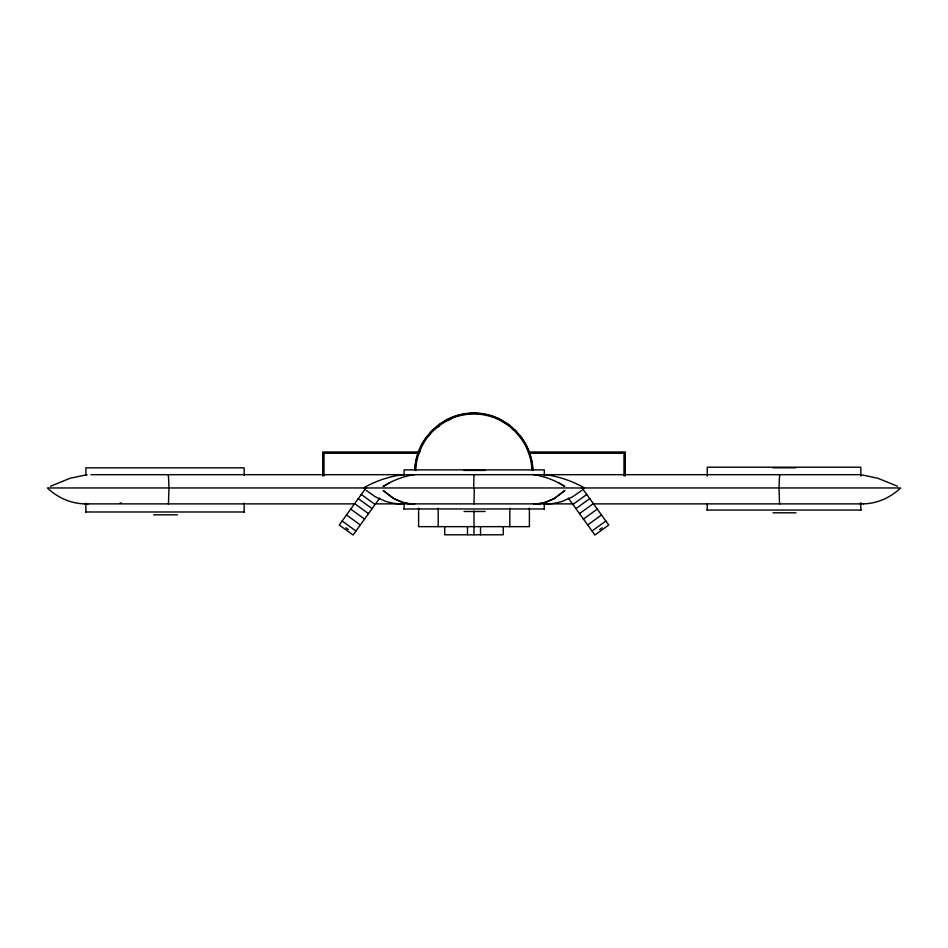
<?xml version="1.0" encoding="UTF-8"?>
<svg xmlns="http://www.w3.org/2000/svg" width="948" height="948" viewBox="0 0 948 948"><rect width="100%" height="100%" fill="white"/><g stroke="black" fill="none" stroke-linecap="round" stroke-linejoin="round"><path stroke-width="1.42" d="M415.757 470.481L416.267 463.833A59.546 59.546 0 0 1 426.683 438.343L432.62 431.293L439.576 425.261L447.373 420.426A57.591 57.591 0 0 1 500.283 420.414L508.081 425.261L515.037 431.293L520.973 438.343A59.546 59.546 0 0 1 531.39 463.833L531.899 470.481M474 503.874L474.32 487.959L900.6 487.959C890.682 497.487 877.291 503.625 863.45 503.838M365.821 488.161L339.242 525.014L353.083 535.004L379.662 498.15M84.55 503.838C70.709 503.625 57.318 497.487 47.4 487.959L473.68 487.959L474 474.687M582.617 489.642L584.489 487.959A112.504 109.281 -90 0 0 544.946 474.652M437.775 427.228L439.754 425.51M581.693 490.483L572.556 496.871L562.567 501.279A55.6 54.012 90 0 1 544.899 503.874M572.888 504.454L586.729 494.477M575.898 508.626L589.739 498.648M579.489 513.615L593.33 503.625M583.435 519.077L597.276 509.1M587.677 524.967L601.518 514.977M592.026 530.987L605.867 521.009M599.634 529.588L602.134 527.787M388.893 483.16L383.253 486.383L388.893 483.16A106.034 89.373 90 0 1 414.169 474.675L414.655 474.699M50.528 486.253L70.057 478.278L87.074 474.687M533.345 474.699L533.831 474.687A106.034 89.373 -90 0 1 559.19 483.172L564.747 486.383L559.202 483.16M859.907 503.874L863.51 503.838M419.407 451.983L322.723 451.983L322.723 476.038M528.593 451.983L625.277 451.983L625.277 476.038M418.08 453.274L324.015 453.274L324.015 475.884M528.451 453.274L623.985 453.274L623.985 475.884M772.94 467.791L796.012 467.791M464.07 470.409L485.139 470.409M90.925 474.687L860.926 474.687L877.943 478.278L897.472 486.253M87.109 503.874L355.358 503.874M374.235 503.874L573.765 503.874M592.642 503.874L860.891 503.874M403.789 508.981L544.626 508.981M706.912 510.048L861.175 510.048M464.105 511.482L485.139 511.482M85.521 511.991L244.525 511.991M772.987 512.797L796.024 512.797M153.623 514.823L177.371 514.823M84.49 503.838L88.093 503.874M361.271 494.477L375.112 504.454M358.261 498.648L372.102 508.626M354.671 503.625L368.511 513.615M350.724 509.1L364.565 519.077M346.482 514.977L360.323 524.967M342.133 521.009L355.974 530.987M345.866 527.787L348.366 529.588M366.307 490.483L375.444 496.871L385.433 501.279A55.6 54.012 -90 0 0 403.101 503.874M365.383 489.642L363.511 487.959A112.504 109.281 90 0 1 403.054 474.652M582.179 488.161L608.758 525.014L594.917 535.004L568.338 498.15M473.68 487.959L474 488.564M860.82 476.062L860.82 467.198L707.267 467.198L707.267 476.062M860.82 502.653L860.82 510.048M707.267 504.135L707.267 510.048M544.294 475.659L544.294 469.864L404.121 469.864L404.121 475.659M544.294 503.187L544.294 508.981M529.399 508.14L529.399 526.65L418.601 526.65L418.601 508.14M509.799 508.14L509.799 526.65M503.269 526.65L503.269 534.791L444.731 534.791L444.731 526.65M480.529 526.65L480.529 534.791M474 510.996L474 534.791M467.471 526.65L467.471 534.791M438.201 508.14L438.201 526.65M404.121 503.187L404.121 508.981M244.157 475.185L244.157 467.826L85.889 467.826L85.889 475.185M244.157 503.151L244.157 511.991M85.889 503.151L85.889 511.991M447.503 420.687A57.295 57.295 0 0 1 451.035 419.004M414.655 470.374A60.625 60.625 0 0 1 425.889 437.763L431.933 430.593L439.007 424.467L446.935 419.549A58.551 58.551 0 0 1 500.734 419.537L508.649 424.467L515.724 430.593L521.755 437.763A60.625 60.625 0 0 1 533.001 470.374M414.999 470.409A60.305 60.305 0 0 1 426.173 437.964L432.181 430.842L439.208 424.751L447.089 419.857A58.207 58.207 0 0 1 500.568 419.846L508.448 424.751L515.475 430.842L521.483 437.964A60.305 60.305 0 0 1 532.669 470.409M419.111 453.665A59.25 59.25 0 0 1 420.521 449.968M414.691 503.874A52.353 44.84 -90 0 1 402.533 502.274L393.787 498.565L383.253 490.554L393.621 498.565L402.225 502.274A52.413 44.189 90 0 0 414.205 503.874M168.246 474.64A107.515 2.003 90 0 1 168.993 487.995L168.519 502.274A52.578 0.984 -90 0 1 168.246 503.874M779.754 474.64A107.515 2.003 -90 0 0 779.007 487.995L779.481 502.274A52.578 0.984 90 0 0 779.754 503.874M121.391 502.961A25.525 18.048 -90 0 1 120.052 502.961M564.747 490.554L554.379 498.565L545.775 502.274A52.413 44.189 -90 0 1 533.795 503.874L533.309 503.874A52.353 44.84 90 0 0 545.467 502.274L554.213 498.565L564.747 490.554"/></g></svg>
